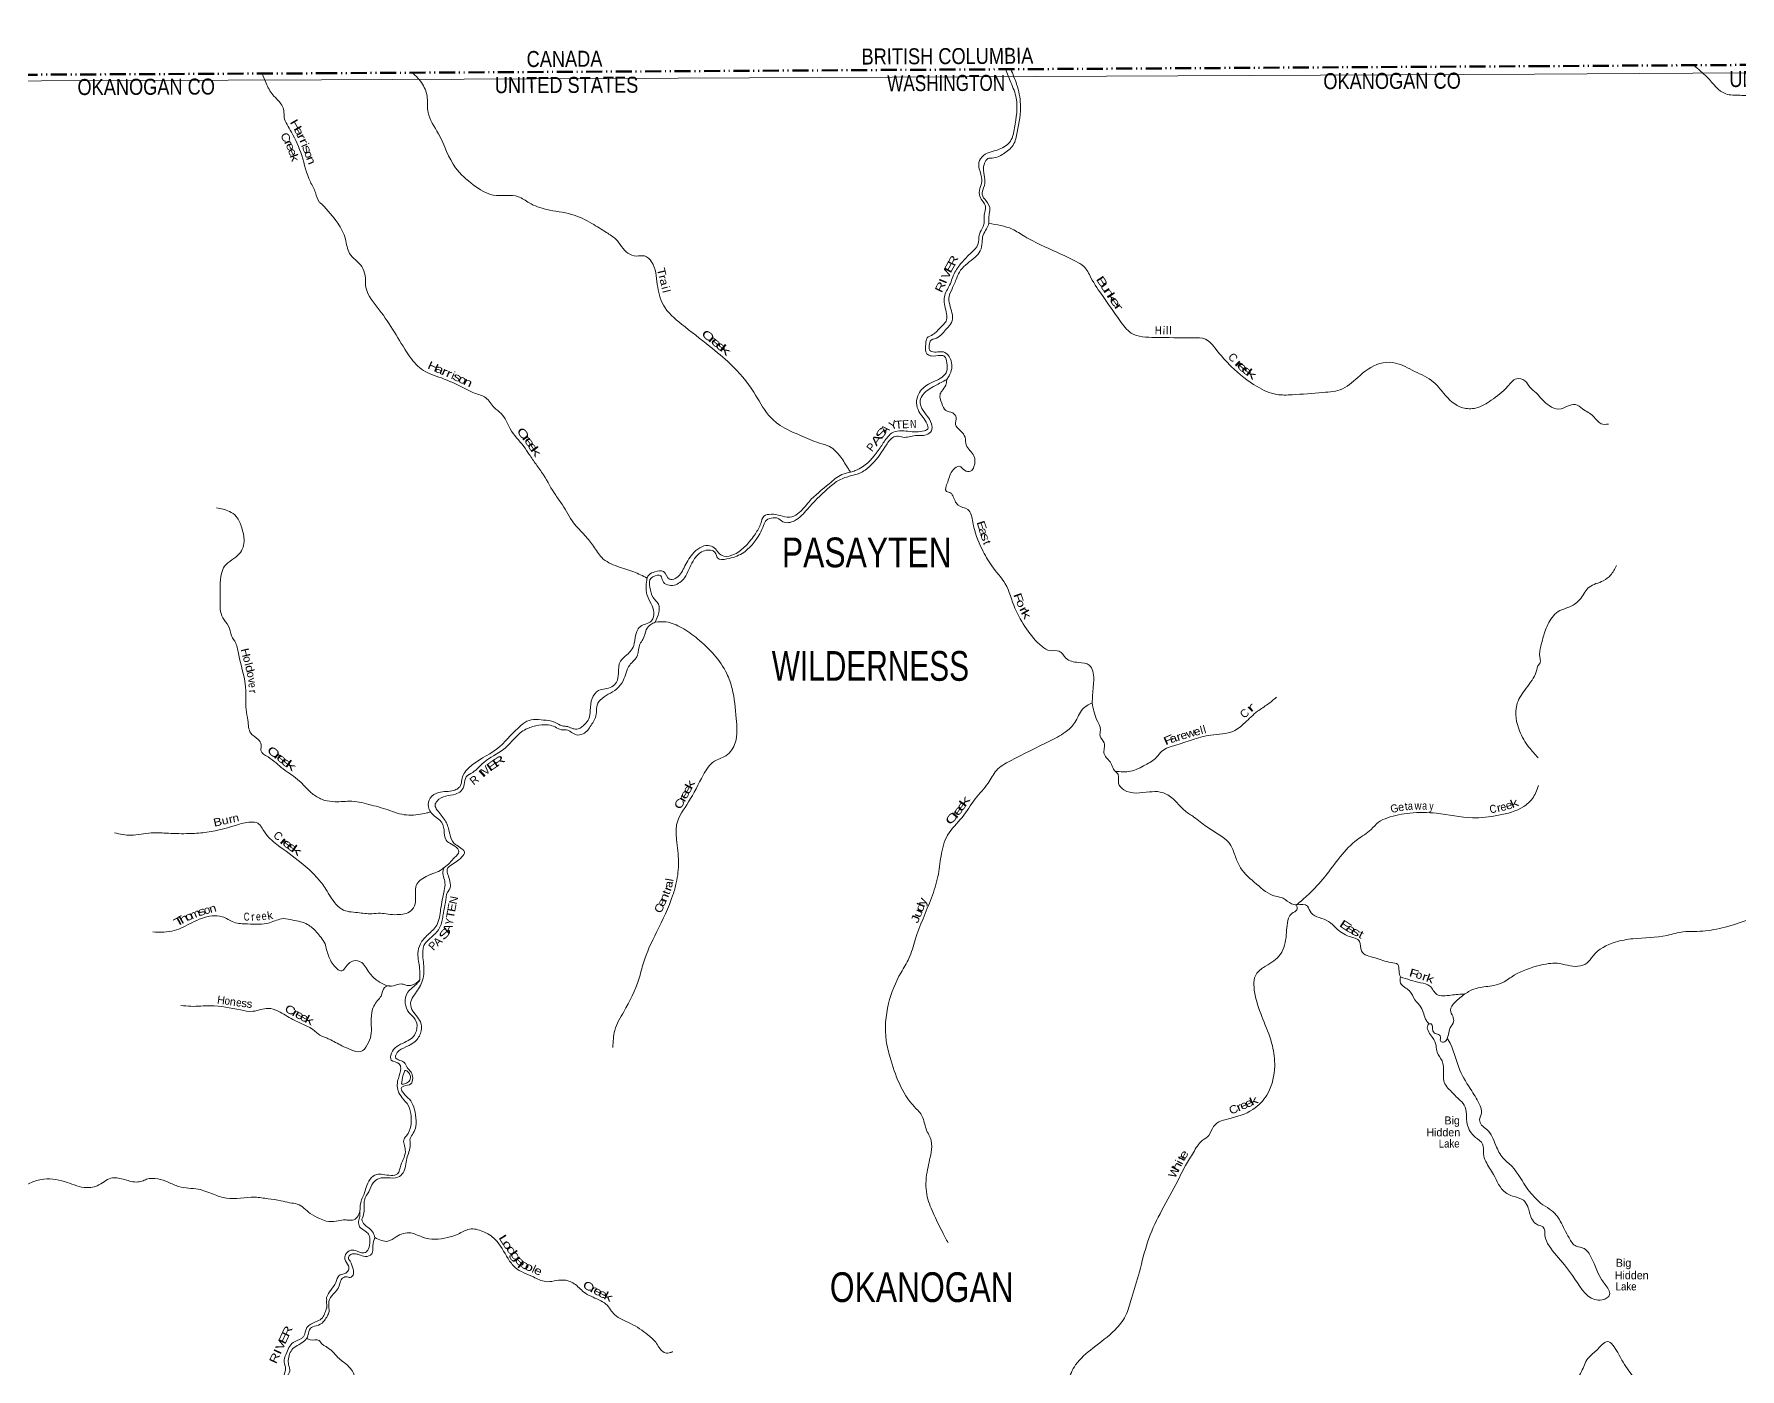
# Model space of a CAD drawing. Header units: feet. Extents: x -2 to 244583, y 367190 to 553316.
# Drawn here: x 83775 to 126414, y 519571 to 552939 of the extents above; entities that cross this region are included whole.
import ezdxf
from ezdxf.enums import TextEntityAlignment as Align

# ---------------------------------------------------------------- set-up
doc = ezdxf.new("R2010")
doc.units = ezdxf.units.FT
doc.header["$LTSCALE"] = 80
doc.linetypes.add('DASH_DOUBLE_DOT', pattern=[9.2, 5, -1.2, 0.3, -1.2, 0.3, -1.2])
doc.linetypes.add('DOT_DASHED', pattern=[7.7, 5, -1.2, 0.3, -1.2])
for name, color, linetype, lineweight in [('10', 7, 'DASH_DOUBLE_DOT', 70), ('39', 7, 'Continuous', 13), ('4', 7, 'Continuous', 13), ('41', 7, 'Continuous', 13), ('44', 7, 'DOT_DASHED', 13)]:
    doc.layers.add(name, color=color, linetype=linetype, lineweight=lineweight)
doc.layers.add('12', color=7, linetype='Continuous')

msp = doc.modelspace()

# ---------------------------------------------------------------- linework, layer by layer
at = {"layer": '10'}
for p, q in [((121263.1, 552137.53), (151589.04, 552315.92)), ((60642.26, 551810.33), (90953.58, 551960.35)), ((90953.58, 551960.35), (121263.1, 552137.53))]:
    msp.add_line(p, q, dxfattribs=at)
at = {"layer": '39'}
for points in [[(89478.81, 551951.53), (89573.93, 551710.12), (89739.13, 551423.5), (89873.31, 551280.48), (90016.11, 551024.11), (90027.02, 550858.14), (90096.63, 550682.36), (90206.78, 550488.58), (90464.42, 549904.83), (90679.94, 549247.95), (90808.65, 548979.36), (90912.98, 548732.9), (90972.17, 548682.77)], [(93222.56, 551979.3), (93485.11, 551689.35), (93602.3, 551337.68), (93622.36, 550983.34), (93882.17, 550444.23), (94311.56, 549594.31), (94752.87, 549173.89), (95254.05, 548913.88), (95579.89, 548905.91), (95875.49, 548873.43), (96149.47, 548721.3), (96585.4, 548556.07), (97209.3, 548432.58), (97720.42, 548205.05), (98083.82, 547978.57), (98317.41, 547809.97), (98618.71, 547463.56), (98827.51, 547392.02), (99035.93, 547393.4), (99208.69, 547248.71), (99353.32, 546678.45), (99503.74, 546162.93), (99957.46, 545689.93), (100664.57, 545133.52), (101174.77, 544695.33), (101765.29, 543990.29), (102132.54, 543415.43), (102421.23, 543158.07), (102930.46, 542906.22), (103404.97, 542714.91), (103658.37, 542627.46), (103936.96, 542365.98), (104130.75, 542069.5), (104185.81, 541988.85)], [(108055.54, 552059.43), (108194.12, 551725.92), (108325.64, 551339.91), (108280.98, 550594.21), (108181.52, 550265.41), (107901.33, 550058.97), (107509.57, 549904.46), (107393.14, 549725.44), (107402.03, 549573.58), (107466.22, 549294.48), (107432.68, 549130.19), (107403.39, 548925.41), (107472.97, 548778.01), (107550.47, 548661.04), (107559.05, 548567.92), (107527.48, 548413.77), (107526.33, 548247.66), (107494.59, 548125.92), (107404.51, 547938.97), (107365.4, 547677.41), (107206.57, 547481.91), (106959.02, 547223.02), (106794.32, 546988.99), (106660.43, 546666.04), (106530.43, 546373.5), (106574.88, 545999.07), (106584.05, 545794.55), (106413.12, 545588.83), (106244, 545425.67), (106098.73, 545343.68), (106065.09, 545197.62), (106090.7, 544944.59), (106202.27, 544892.67), (106434.9, 544906.36), (106536.2, 544882.72), (106589.66, 544721.03), (106582.72, 544500.2), (106518.47, 544404.57), (106129.06, 544187.29), (105887.49, 543946.67), (105832.02, 543719.44), (105893.85, 543505.14), (106097.85, 543190.5), (106114.65, 543073.13), (106029.92, 543023.96), (105619.22, 543009.09), (105210.7, 542963.85), (105087.91, 542839.47), (104921.23, 542595.3), (104484.61, 542120.46), (104300.96, 542026.07), (104185.81, 541988.85)], [(108191.69, 552059.89), (108335.98, 551684.32), (108431.67, 551186.67), (108352.35, 550489.35), (108248.82, 550166.6), (108005.12, 549946.23), (107724.4, 549841.07), (107613.18, 549826.15), (107556.87, 549758.93), (107503.14, 549586.41), (107534.69, 549357.73), (107529.7, 549151.09), (107474.22, 548925.88), (107566.06, 548776.6), (107668.44, 548546.36), (107648.72, 548446.98), (107643.38, 548307.18), (107639.87, 548205.88)], [(125261.91, 552156.18), (125597.84, 551860.52), (126062.89, 551444.9), (126419.94, 551408.77), (126770.9, 551374.59), (127424.12, 551145.61), (127881.49, 551025.64), (128286.71, 550862.49), (128522.95, 550930.2), (128804.48, 550773.63), (129276.92, 550416.85), (129702.2, 550270.15), (130052.88, 550258.25), (130436.37, 550214.34), (130606.99, 550179.97), (130883.01, 550142.85), (131419.27, 550033.97), (131559.83, 549972.9), (131774.47, 549983.63), (132122.05, 549894.72), (132414.26, 549693.72), (132770.01, 549598.83), (133187.46, 549429.75), (133573.49, 549179.27), (133815.26, 548961.45), (134008.77, 548878.75), (134198.97, 548735.24), (134307.03, 548679.85), (134487.3, 548520.02), (134628.26, 548426.55), (134737.1, 548308.37), (134962.5, 548268.6), (135173.01, 548121.29), (135309.64, 548050.05), (135499.69, 547918.69), (135695.42, 547819.81), (135807.99, 547728.02), (136111.61, 547587.93), (136283.7, 547434.07), (136464.24, 547251.96), (136697.09, 547100.88), (136855.05, 546942.79), (136937.25, 546848.6), (137150.02, 546847.16), (137298.71, 546784.16), (137366.13, 546738.4), (137455.62, 546711.14), (137621.21, 546591.64), (137751.94, 546506.15), (137876.07, 546463.11), (138150.36, 546401.65), (138356.95, 546408.24), (138455.54, 546300.07), (138611.55, 546135.88), (138790.27, 546101.62), (139011.04, 545944.31), (139207.9, 545918.36), (139421.88, 545817.68), (139564.13, 545618.9), (139710.35, 545592.33), (139915.46, 545554.34), (140071.54, 545384.08), (140127.93, 545247.03), (140221.4, 545225.9), (140295.4, 545139.71), (140359.02, 545073.65), (140537.67, 544881.38), (140724.57, 544841.14), (140890.24, 544715.56), (140946.9, 544556.24), (141070.28, 544243.79), (141298.55, 543805.02), (141532.98, 543360.25), (141766.24, 543174.73), (141945.48, 542933.86), (142154.07, 542448.27), (142210.69, 542126.9), (142444.53, 541894.8), (142547.54, 541756.3), (142646.19, 541477.99), (142864.52, 541188.98), (143063.01, 540865.3), (143249.26, 540713.65), (143340.56, 540538.54), (143612.26, 540193.48), (143872.26, 539975.88), (144024.63, 539943.32), (144094.87, 539832.78), (144397.87, 539579.25), (144731.42, 539311.91), (145136.99, 539120.41)], [(90972.17, 548682.77), (91364.4, 548213.63), (91556.71, 547813.84), (91659.76, 547456), (91965, 547129.88), (92049.12, 546907.62), (92070.95, 546603.93), (92401.68, 546047.06), (92780.98, 545488.49), (93134.01, 544923.67), (93455.6, 544565.25), (93954.56, 544343.71), (94512.34, 544094.21), (94780.12, 543966.35), (95064.03, 543848.72), (95275.77, 543600.97), (95450.57, 543454.26), (95673.13, 543072.9), (96015.38, 542633.6), (96154.04, 542431.96), (96321.26, 542185.95), (96506.78, 541921.82), (96813, 541409.36), (96980.16, 541173.47), (97261.78, 540721.61), (97544.7, 540405.47), (97758.58, 540137.48), (97962.42, 539853.23), (98358.17, 539633.04), (98767.65, 539493.96), (99094.24, 539342.17)], [(107644.27, 548204.81), (107583.9, 548073.84), (107497.74, 547911.23), (107470.35, 547730.77), (107426.93, 547521.85), (107296.25, 547358.94), (106935.72, 547036.52), (106839.6, 546843.45), (106719.63, 546567.18), (106637.92, 546327.62), (106677.43, 546123.3), (106707.83, 545728.52), (106589.23, 545577.84), (106331.45, 545341.17), (106172.02, 545259.1), (106156.15, 545198.22), (106169.16, 545032.21), (106215.86, 545002.14), (106505.27, 544993.93), (106698.67, 544772.39), (106648.01, 544397.33), (106587.8, 544303.76)], [(107639.87, 548205.88), (108223.39, 548063.9), (108538.01, 547879.63), (108736.9, 547767.51), (109540.18, 547394.05), (109805.97, 547260.09), (110013.04, 547131.83), (110192.59, 546849.44), (110494.53, 546379.48), (110918.59, 545776.64), (111199.46, 545466.56), (111794.96, 545357.07), (112742.02, 545349.16), (113055.87, 545310.73), (113320.26, 545057.25), (113709.02, 544624.33), (114347.02, 544126.21), (114835.72, 543930.94), (115220.24, 543923.36), (115988.89, 543979.08), (116478.11, 544071.45), (116919.52, 544404.54), (117494.56, 544724.33), (117804.21, 544716.25), (118284.88, 544508.77), (118755.74, 544240.46), (119008.13, 543960.58), (119487.58, 543599.15), (119809.36, 543591.15), (120198.9, 543784.13), (120611.89, 544135.26), (120827.44, 544321.02), (121038.14, 544273.8), (121170.55, 544104.53), (121323.53, 543974.71)], [(106587.7, 544303.22), (106303.26, 544154.01), (105994.84, 543927.13), (105924.8, 543778.8), (105939.67, 543643.18), (106209.12, 543195.29), (106203.94, 543025.11), (106076.99, 542922.99), (105803.92, 542902.95), (105492.51, 542860.38), (105336.56, 542887.71), (105207.35, 542830.14), (105042.56, 542612.31), (104668.64, 542141.93), (104414.6, 541964.03), (104151.95, 541885.32), (103869.25, 541772.04), (103617.33, 541575.92), (103104.01, 541062.08), (102783.77, 540774.36), (102490.48, 540750.13), (102356.46, 540840.4), (102251.22, 540843.75), (102079.52, 540785.9), (102011.39, 540657.84), (101915.34, 540450.6), (101470.72, 539955.44), (101088.99, 539819.23), (100856.15, 539844.02), (100800.83, 539975.32), (100723.66, 540027.47), (100428.49, 539974.88), (100247.46, 539767.07), (100031.11, 539348.37), (99771.03, 539164.35), (99489.22, 539267.82), (99437.95, 539397.11), (99354.92, 539410.74), (99169.34, 539298.11), (99170.31, 539111.76), (99250.57, 538855.05), (99378.91, 538691.83), (99392.18, 538477.2), (99298.31, 538239.59)], [(106587.8, 544303.76), (106562.25, 544159.77), (106461.83, 544013.27), (106419.75, 543933.99), (106465.44, 543711.48), (106563.52, 543529.83), (106737.86, 543468.19), (106823.43, 543357.35), (106808.17, 543181.03), (106938.54, 543015.79), (107044.58, 542860.53), (107075.92, 542670.33), (107267.57, 542396.12), (107268.97, 542128.76), (107184.6, 542010.72), (107032.69, 542038.07), (106904.69, 542136.47), (106751.35, 542050.39), (106611.34, 541737.52), (106580.17, 541506.4), (106689.66, 541464.59), (106736.51, 541406.16), (106873.37, 541161.97), (107112.69, 541058.22), (107239.84, 540734.98), (107472.02, 540062), (107712.99, 539644.3), (108049.2, 539198.88), (108293.21, 538586.75), (108583.24, 538072.15), (108970.04, 537629.08), (109170.9, 537527.11), (109401.66, 537512.43), (109566.46, 537341.35), (109878.67, 537229.98), (110152.2, 537162.92), (110240.01, 537011.59), (110252.14, 536626.81), (110221.89, 536219.47)], [(121323.53, 543974.71), (121644.19, 543653.12), (121890.47, 543562.96), (122304.41, 543679.45), (122482.06, 543568.19), (122749.72, 543387.15), (122950.64, 543195.16), (123131.02, 543191.3)], [(104185.64, 541989.1), (103969.61, 541928.67), (103649.07, 541697.66), (103145.53, 541248.71), (102859.77, 540945.01), (102661.9, 540862.68), (102424.93, 540903.64), (102204.19, 540936.62), (102018.29, 540884.75), (101938.3, 540703.94), (101806.07, 540449.87), (101562.8, 540148.48), (101286.67, 539938.02), (101013.74, 539891.65), (100881.76, 539975.85), (100777.93, 540096.7), (100625.85, 540156.46), (100234.41, 539941.18), (100021.7, 539599.48), (99800.53, 539328.62), (99661, 539309.46), (99504.16, 539506.93), (99291.73, 539497.42), (99146.42, 539423.54), (99094.24, 539342.17)], [(88332.49, 541093.41), (88656.5, 541008.12), (88829.04, 540879.48), (88963.88, 540596.74), (89025.98, 540299.44), (88904.31, 539944.43), (88535.67, 539636.67), (88461.69, 539458.08), (88424.36, 538807.92), (88491.3, 538346.64), (88631.84, 538140.88), (88711.9, 537894.29), (88813.88, 537716.67), (88892.17, 537417.43), (89053.45, 536683.31), (89067.32, 536322.97), (89074.67, 536055.74), (89118.43, 535786.68), (89190.76, 535467.16), (89373.56, 535306.18), (89453.07, 535175), (89441.62, 535031.18), (89622.41, 534868.16), (89998.01, 534570.54), (90410.04, 534267.06), (90672.23, 533999.19), (90905.58, 533840.51), (91035.27, 533782)], [(121361.11, 537148.33), (121422.98, 537228.71), (121411.41, 537364.99), (121440.47, 537638.79), (121521.75, 537949.7), (121689.5, 538314.33), (121827.35, 538474.01), (122212.25, 538644.83), (122436.87, 538833.93), (122648.18, 539116.05), (123000.85, 539272.29), (123183.49, 539414.29), (123326.44, 539653.03)], [(99094.24, 539342.17), (99092.33, 538933), (99198.81, 538692.66), (99262.62, 538486.48), (99209.09, 538275.46), (98932.62, 538129.82), (98838.18, 538003.61), (98777.02, 537703.42), (98700.99, 537536.82), (98594.34, 537422.68), (98431.27, 537263.61), (98380.26, 536957.41), (98334.85, 536740.38), (98216.09, 536620.08), (97882.68, 536528.75), (97725.87, 536333.26), (97678.88, 536031.14), (97643.55, 535822.27), (97551.13, 535696.08), (97371.67, 535573.35), (97246.21, 535574.55), (97120.48, 535626.38), (96976.7, 535645.69), (96786, 535739.63), (96571.27, 535784.79), (96091.81, 535761.36), (95898.31, 535614.24), (95586.31, 535300.24), (95485.71, 535190.2), (94812.23, 534734.04), (94542.39, 534481.08), (94474.36, 534334.79), (94444.81, 534180.65), (94370.46, 534080.91), (94265.49, 534031.6), (93885.33, 533980.47), (93673.59, 533841.33), (93632.25, 533620.27), (93679.45, 533495)], [(99298.31, 538239.59), (99193.41, 538178.13), (99078.74, 538049.76), (98995.02, 537806.14), (98918.75, 537688.15), (98859.49, 537410.26), (98662.47, 537163.86), (98496.58, 536769.8), (98337.75, 536572.27), (97924.41, 536287.99), (97854.11, 536188.27), (97827.14, 535928.82), (97699.03, 535660.59), (97501.84, 535446.61), (97309.71, 535427.1), (97112.85, 535537.21), (96948.87, 535550.3), (96798.77, 535618.18), (96626.5, 535669.7), (96312.97, 535647.37), (96030.22, 535542.2), (95774.4, 535319.72), (95514.7, 535062.78), (95014.58, 534733.35), (94738.66, 534484.41), (94575.34, 534371.92), (94527.77, 534181.2), (94449.71, 534018.64), (94306.45, 533938.7), (94065.9, 533890.52), (93848.01, 533765.51), (93800.02, 533655.82), (93845.09, 533550.79), (94050.88, 533280.72), (94153.48, 533007.95), (94229.62, 532765.39), (94477.56, 532562.45), (94534.59, 532491.93), (94468.46, 532367.93), (94172.16, 532145.18), (94107.74, 532081.96), (94110.44, 531952.35), (94178.5, 531707.7), (94165.02, 531575.95), (94110.85, 531486.47), (94055.52, 531232.91), (94008.32, 530971.3), (93982.79, 530823.26), (93885.06, 530551.19), (93778.46, 530426.93), (93518.84, 530155.81), (93494.14, 529849.78), (93514.48, 529442.78), (93469.01, 529237.9), (93280.44, 528922.69), (93192.28, 528756.01), (93219.61, 528559.71), (93429.69, 528245.11), (93451.07, 528024.47), (93322.84, 527780.55), (93177.7, 527674.26), (93066.7, 527618.84), (92852.93, 527479.68), (92809.05, 527357.86), (92880.18, 527299.59), (93026.23, 527231.69), (93101.77, 527104.57), (93199.52, 526985.71), (93238.72, 526842.16), (93190.93, 526693.98), (93013.14, 526640.13), (92958.7, 526601.29), (92985.57, 526494.11), (93117.85, 526351.17), (93244.24, 526173.76), (93306.27, 525920.97), (93315.86, 525633.41), (93251.99, 525464.86), (93175.8, 525330.67), (93176.63, 525172.68), (93089.38, 524829.78), (92996.17, 524468.62), (92869.23, 524364.47), (92606.25, 524348.55), (92401.95, 524333.02), (92250.77, 524220.62), (92138.61, 523999.09), (92030.44, 523789.74), (92025.17, 523635.76), (92019.96, 523471.66), (91966.16, 523311.28)], [(99298.31, 538239.59), (99569.45, 538243.41), (99962.77, 538100.17), (100360.84, 537821.26), (101087.79, 536953.05), (101223.31, 536577.19), (101326.37, 535830.44), (101301.21, 535224.63), (101068.17, 534901.02), (100781.55, 534763.41), (100500.07, 534415.18), (100135.3, 533744.33), (99836.76, 533175.2), (99834.66, 532804.5), (99882.09, 532247.79), (99828.17, 531722.81), (99744.76, 531422.47), (99334.81, 530490.03), (99004.95, 529720.16), (98893.74, 529316.33), (98513.54, 528499.54), (98289.35, 528032.18), (98243.01, 527606.5)], [(121370.55, 534846.72), (121142.73, 535110.84), (120905.85, 535520.46), (120835.73, 536160.07), (121036.1, 536540.18), (121303.11, 536945.03), (121361.11, 537148.33)], [(110221.89, 536219.47), (109985.93, 536068.02), (109791.41, 535730.49), (109547.84, 535485.81), (109158.45, 535264.47), (108179.61, 534771.86), (107828.77, 534530.52), (107619.98, 534213.15), (107300.27, 533824.15), (106970.85, 533358.12), (106610.95, 532916.19), (106445.73, 532392.5), (106367.47, 531879.52), (106206.34, 531349.78), (105799.06, 530293.79), (105643.63, 529832.96), (105445.14, 529481.22), (105133.52, 528705.39), (105075.66, 527775.28), (105170.92, 527358.64), (105780.41, 526121), (105975.92, 525883.28), (106070.63, 525571.97), (106197.63, 525277.08), (106197.14, 524985.4), (106096.52, 524490.49), (106089.31, 523935.44), (106249.57, 523472.65), (106478.71, 522994.1), (106621.78, 522721.6)], [(110221.89, 536219.47), (110335.34, 535809.03), (110427.79, 535542.27), (110422.52, 535390.32), (110522.55, 535222.86), (110524.01, 534943.34), (110693.14, 534717.6), (110756.67, 534566.1), (110797.43, 534509.65)], [(110797.43, 534509.65), (111183.92, 534512.21), (111555.42, 534670.64), (111833.67, 534862.88), (111966.43, 535013.65), (112315.72, 535163.83), (113188.57, 535416.73), (113754.66, 535513.65), (114040.9, 535724.18), (114359.13, 536009.86), (114615.19, 536187.78), (114828.78, 536361.37)], [(110798.86, 534509.66), (110872.73, 534429.13), (110881.93, 534216.51), (111018.41, 534045.24), (111654.06, 533994.75), (111927.26, 533992.51), (112211.3, 533850.57), (112548.94, 533518.59), (112768.28, 533366.1), (113079.14, 533127.12), (113690.71, 532653.13), (113807.54, 532368.3), (113934.41, 532097.71), (114331.13, 531691.17), (114806.24, 531386.43), (114994.68, 531339.07), (115207.88, 531198.69), (115331.5, 531171.71)], [(115331.5, 531171.71), (115627.57, 531430.35), (116040.07, 531874.66), (116852.72, 532805.72), (117195.42, 533055.1), (117380.62, 533238.63), (117606.69, 533347.48), (118166.6, 533464.62), (118826.29, 533462.9), (119727.37, 533347.33), (120378.62, 533412.41), (121010.86, 533629.28), (121226.34, 533827.18), (121378.31, 534153.63)], [(91035.27, 533782), (91292.35, 533748.6), (91719.26, 533761.56), (92205.4, 533667.55), (92683.7, 533524.87), (92910.75, 533447.38), (93374.24, 533428.16), (93590.54, 533470.1), (93679.45, 533495)], [(94026.67, 532105.74), (94163.66, 532222.1), (94284.4, 532352.53), (94390.82, 532509.21), (94366.22, 532569.81), (94205.74, 532688.26), (94073.69, 532788.66), (94021.74, 533047.59), (93919.32, 533285.93), (93773.05, 533396.37), (93679.45, 533495)], [(85784.65, 532972.19), (86193.49, 532911.66), (86704.91, 532971.16), (87066.98, 532963.02), (87584.8, 532951.68), (87989.19, 532976.16), (88811.49, 533158.84), (89195.37, 533241.94), (89365.41, 533210.47), (89532.3, 532994.73), (89845.28, 532680.58), (90454.24, 532222.26), (90828.05, 531874.01), (91042.19, 531608.8)], [(91042.19, 531608.8), (91283.26, 531232.79), (91464.25, 531061.82), (91859.28, 530977.33), (92215.57, 530949.31), (92432.02, 530962.89), (92624.4, 530935.81), (92849.06, 530927.17), (93194.59, 531022.63), (93296.9, 531193.45), (93309.07, 531574.34), (93362.93, 531722.56), (93487.84, 531826.69), (93671.45, 531929.19), (93744.17, 531953.97), (93923.87, 532030.11), (94027.89, 532106.78)], [(93420.15, 529294.29), (93410.55, 529581.86), (93370.15, 529954.29), (93429.58, 530199.78), (93622.64, 530427.92), (93837.95, 530660.26), (93937.01, 531064), (94025.62, 531532.49), (94044.87, 531721), (93998.75, 532028.58), (94026.67, 532105.74)], [(86745.12, 530493.03), (87278.9, 530528.35), (87716.84, 530725.13), (88223.68, 530895.96), (88476.59, 530875.07), (88766.48, 530736.95), (89110.52, 530694.28), (89658.47, 530725.63), (90005.86, 530826.75), (90242.67, 530791.6), (90607.25, 530682.23), (90834.69, 530491.12), (90946.58, 530356.07), (91050.2, 530197.49)], [(115331.5, 531171.71), (115340.2, 531047.64), (115215.21, 530957.69), (115134.91, 530835.63), (115068.63, 530353.11), (114892.98, 529890.11), (114505.94, 529608.03), (114302.65, 529400.07), (114267.44, 529166.9), (114315.76, 528826.92), (114728.67, 527646.73), (114785.98, 527136.67), (114619.48, 526471.18), (114301.71, 526098.4), (113698.01, 525841.21), (113257.97, 525631.69), (113139.75, 525408.09), (112976.52, 525279.4), (112753.45, 524984.22), (112556.86, 524654.78), (112314.49, 524181.22), (111919.67, 523451.43), (111609.73, 522742.45), (111403.16, 521999.73), (111206.32, 521334.04), (111058.86, 520897.57), (110795.59, 520549.46), (110241.52, 520090.04), (109808.65, 519669.91), (109646.76, 519283.98), (109673.14, 518883.09), (109692.83, 518601.67)], [(115331.5, 531171.71), (115604.82, 531136.5), (115694.72, 530973.02), (115899.71, 530854.87), (116128.89, 530757.13), (116319.96, 530592.3), (116650.9, 530381.81), (116906.52, 530257.91), (116954.3, 530021.24), (117297.2, 529845.26), (117694.4, 529732.43), (117862.64, 529678.85), (117893.83, 529519.04), (117926.98, 529371.39)], [(121401.56, 529659.1), (121853.93, 529709.79), (122365.46, 529635.04), (122591.39, 529716.8), (122743.19, 529894.89), (123298.21, 530237.93), (123740.89, 530324.39), (124592.9, 530407.75), (124995.03, 530495.73), (125274.53, 530505.24), (125830.98, 530566.75), (126398.42, 530723.6), (126986.44, 530854.37), (127259.08, 530762.51), (127597.54, 530590.44), (127917.91, 530572.09), (128053.65, 530573.75)], [(91046.45, 530203.23), (91136.46, 529894.95), (91305.9, 529612.49), (91439.94, 529518.18), (91667.5, 529730.34), (91928.43, 529750.3), (92150.41, 529480.34), (92366.01, 529269.08), (92761.25, 529146.11), (92947.15, 529195.96), (93052.52, 529168.3), (93220.49, 529165.36), (93420.15, 529294.29)], [(121401.56, 529659.1), (120775.91, 529414.55), (120485.49, 529230.33), (120263.28, 529155.94), (119871.02, 529096.63), (119667.05, 529020.33), (119539.96, 528944.54)], [(92656.88, 529156.34), (92534.83, 529104.11), (92446.91, 528890.84), (92360.46, 528782.91), (92216.35, 528480.15), (92203.87, 528158), (92195.06, 527906.77), (92101.2, 527669.16), (91942.21, 527502.01), (91678.88, 527554.96), (91465.9, 527650.78), (91151.4, 527812.77), (91055.74, 527856.56)], [(91918.58, 523509.47), (91961.57, 523801.44), (92021.56, 523939.57), (92073.3, 524106.01), (92336.67, 524433.87), (92486.42, 524432.84), (92860.68, 524451.52), (92944.57, 524660.7), (93053.85, 525046.28), (93024.08, 525321.56), (93082.35, 525400.95), (93192.39, 525640.69), (93197.18, 525885.82), (93133.06, 526150.74), (92978.25, 526346.2), (92874.14, 526519.71), (92880.59, 526833.71), (92939.96, 527089.32), (92902.98, 527196.43), (92704.18, 527290.32), (92705.31, 527460.48), (93029.68, 527732.02), (93209.25, 527832.46), (93329.67, 528023.66), (93320.26, 528274.77), (93145.17, 528478.19), (93052.88, 528712.55), (93114.17, 528988.43), (93234.99, 529102.66), (93361.84, 529223.01), (93420.15, 529294.29)], [(117926.98, 529371.39), (117931.83, 529217.48), (118153.44, 529018.42), (118292.2, 528796.52), (118442.89, 528615.22), (118578.21, 528277.85), (118635.28, 528199.23)], [(117926.98, 529371.39), (118431.62, 529222.81), (118662.73, 529141.3), (118839.87, 528933.83), (119192.06, 528915.91), (119536.7, 528941.77)], [(119539.96, 528944.54), (119292.16, 528734.27), (119179.88, 528535.02), (119237.33, 528385.51), (119258.26, 528251.96), (119174.07, 528099.49), (119132.48, 527927.04), (119100.61, 527829.6)], [(87443.62, 528656.32), (87694.51, 528635.42), (88185.93, 528648.23), (88932.74, 528545.01), (89242.35, 528510.25), (89626.28, 528583.22), (89875.4, 528511.69), (90242.46, 528307.17), (90793.98, 528016.6), (90966.51, 527889.98), (91055.74, 527856.56)], [(118635.28, 528199.23), (118605.28, 528132.18), (118732.2, 527853.5), (118820.27, 527651.52), (118847.44, 527485.61), (118969.97, 527271.71), (119039.75, 526698.94), (119147.73, 526557.86), (119387.78, 526316.38), (119522.12, 526165.35), (119599.49, 525687.83), (119807.61, 525359.04), (119984.54, 525190.07), (120004.01, 524951.18), (120063.72, 524755.09), (120253.6, 524430.23), (120551.4, 523980.5), (120733.99, 523890.56), (121001.63, 523789.03), (121111.74, 523627.71), (121206.36, 523334.63), (121318.38, 523195.61), (121437.85, 523148.66)], [(119100.61, 527829.6), (119034.27, 527746.12), (118937.07, 527759.65), (118922.17, 527899.32), (118826.81, 527947.3), (118741.45, 528019.65), (118700.06, 528195.6), (118635.28, 528199.23)], [(121437.59, 523704.65), (121115.57, 524057.16), (120711.88, 524635.82), (120492.23, 524847.05), (120314.56, 525155.79), (120087.87, 525553.33), (119955.74, 525667.91), (119908.53, 525795.21), (119958.18, 525975.81), (119918.83, 526147.72), (119710.47, 526521.07), (119416.39, 527035.65), (119120.99, 527801.38), (119101.16, 527831.29)], [(92962.7, 526705.89), (92975.84, 526805.98), (93021.45, 526984.53), (93049.55, 527029.28), (93138.87, 526975.18), (93181.87, 526878.24), (93152.12, 526762.59), (93051.25, 526703.18), (92975.44, 526689.26), (92962.7, 526705.89)], [(71254.96, 519865.15), (71859.02, 520006.14), (72163.79, 520139.42), (72724.8, 520399.64), (73094.84, 520417.87), (73601.94, 520534.03), (73951.29, 520647.31), (74583.78, 520766.18), (74870.76, 520812.3), (75192.78, 520720.92), (75445.55, 520730.4), (75752.49, 520831.3), (76170.56, 520955.07), (76793.2, 521017.2), (77277.84, 521177.79), (77631.01, 521339.68), (78226.39, 521604.13), (78793.75, 521805.67), (79499.46, 522259.04), (79717.1, 522424.24), (80534.38, 522809.37), (80844.99, 522989.25), (81105.11, 523152.66), (81601.93, 523303.19), (81846.44, 523349.07), (82155.23, 523486.42), (82413.55, 523603.25), (82605.22, 523701.49), (83140.1, 523929.17), (83949.32, 524308.19), (84536.11, 524254.7), (85024.25, 524107.54), (85351.71, 524147.8), (85696.65, 524338), (85998.11, 524315.35), (86328.14, 524242.24), (86469.6, 524265.29), (86586.68, 524312.5), (86865.76, 524320.1), (87127.06, 524238.51), (87394.56, 524128.61), (87874.22, 524062.39), (88259.1, 523936.94), (88581.16, 523837.46), (89288.92, 523863.61), (89624.86, 523822.93), (89942.62, 523776.07), (90167.37, 523724.66), (90351.57, 523693.27), (90676.32, 523456.12), (90911.54, 523329.85), (91074.57, 523260.02)], [(121437.85, 523148.66), (121499.3, 523114.3), (121540.35, 522906.17), (121644.81, 522650.21), (122029.6, 522170.82), (122233.49, 521901.9), (122785.87, 521305.06), (122972.38, 521297.22), (123159.2, 521429.14), (123129.32, 521552.33), (122956.01, 521805.43), (122644.14, 522451.81), (122523.04, 522577.93), (122321.68, 522640.28), (122142.89, 522844.69), (121925, 523263.33), (121825.87, 523416.06), (121657.88, 523565.92), (121435.71, 523706.7)], [(91074.57, 523260.02), (91326.99, 523260.46), (91510.95, 523294.09), (91636.44, 523288.84), (91763.88, 523297.79), (91872.62, 523399.79), (91918.58, 523509.47)], [(91085.52, 521357.61), (91190.28, 521541.88), (91320.82, 521731.12), (91398.83, 521905.84), (91530.11, 521953.29), (91636.9, 522041.1), (91630.28, 522146.38), (91540.34, 522317.96), (91560, 522427.47), (91688.93, 522537.71), (91848.93, 522512.43), (92061.55, 522483.46), (92131.93, 522569), (92169.37, 522761.67), (92150.39, 522907.39), (92068.94, 523006.1), (91910.48, 523124.56), (91887.53, 523256.07), (91913.19, 523379.8), (91918.58, 523509.47)], [(91966.16, 523311.28), (92031.61, 523178.03), (92186.04, 523055.49), (92269.64, 522934.51), (92290.29, 522855.65)], [(92290.29, 522855.65), (92244.82, 522650.77), (92213.53, 522443.95), (92049.94, 522382.1), (91897.95, 522425.66), (91778.42, 522451.2), (91691.51, 522432.39), (91633.23, 522355.04), (91674.18, 522264.16), (91748.07, 522064.12), (91750.86, 521918.29), (91678.32, 521859.07), (91571, 521872.54), (91466.05, 521821.21), (91418.1, 521703.41), (91303.87, 521489.97), (91155.11, 521302.63), (91146.12, 521085.84), (91142.64, 520978.46), (91088.41, 520866.48)], [(92290.29, 522855.64), (92618.58, 522764.65), (92824.41, 522873.36), (93188.14, 522970.97), (93486.17, 522863.56), (94109.47, 522853.51), (94376.12, 522942.37), (94654.73, 523063.72), (94992.96, 523007.22), (95303.62, 522804.69), (95621.79, 522328.77), (95801.02, 522107.14), (96255.54, 521869.11), (96559.68, 521753.64), (96992.51, 521792.96), (97274.26, 521701.65), (97516.16, 521492.59), (97893.56, 521298.61), (98070.16, 521192.42), (98186.24, 521051.4), (98288.07, 520926.49), (98681.79, 520706.28), (99118.34, 520421.54), (99336, 520204.22), (99521.29, 519984.66), (99652.89, 519971.36), (99733.67, 520002.27)], [(89336.38, 515661.43), (89268.75, 515847.34), (89052.44, 516247.07), (89035.1, 516487.92), (89206.45, 516606.3), (89504.23, 516508.72), (90007.51, 516157.13), (90074.32, 516143.32), (90106.13, 516256.89), (90083.65, 516726.52), (89965.14, 516978.97), (89845.1, 517126.12), (89836.44, 517245.53), (89900.16, 517452.41), (89953.94, 517626.84), (89920.14, 517926.32), (89842.22, 518146.6), (89833.39, 518302.46), (89782.38, 518395.32), (89584.49, 518750.6), (89577.33, 518977.34), (89665.77, 519093.24), (89807.23, 519116.28), (89881.73, 519185.53), (90044.11, 519488.12), (90061.83, 519587.43), (90026.71, 519741.12), (90072.27, 519941.82), (90246.84, 520230.3), (90464.76, 520338.81), (90519.11, 520391.75), (90580.88, 520584.44), (90643.23, 520657.68), (90851.04, 520764.1), (90980.07, 520849.85), (91044.19, 520975.74), (91086.19, 521090.27)], [(89336.38, 515661.43), (89439.49, 515670.1), (89459.06, 515807.89), (89310.6, 515977.16), (89124.78, 516344.66), (89136.26, 516482.4), (89255.32, 516537.73), (89614.32, 516327.09), (90030.18, 516068.16), (90161.45, 516109.38), (90192.98, 516281.66), (90184.85, 516712.9), (90246.11, 517012.9), (90092.62, 517386.65), (90055.54, 517528.18), (90052.08, 517827.83), (89975.08, 518278.94), (89777.56, 518555.25), (89669.14, 518811.81), (89680.54, 518963.73), (89797.52, 519033.21), (89882.38, 519049.88), (89966.66, 519190.05), (90165.1, 519563.7), (90144.48, 519644.57), (90129.65, 519784.2), (90245.55, 520078.43), (90535.86, 520272.38), (90620.19, 520402.43), (90679.98, 520587.01), (90827.33, 520648.56), (91010.88, 520752.83), (91088.41, 520866.48)], [(90584.1, 520335.41), (90679.35, 520295.44), (90897.85, 520282.46), (90985.3, 520181.7), (91054.27, 520139.55), (91088.97, 520115.91)], [(121461.24, 518689.21), (121794.85, 519012.14), (122187.56, 519207.35), (122455.45, 519502.32), (122613.5, 519832.39), (122829.88, 520031.53), (123100.67, 520255.63), (123359.34, 519981.3), (123638.5, 519522.9), (123782.56, 519342.37)], [(91088.97, 520115.91), (91230.69, 520006.77), (91371.08, 519859.83), (91486.95, 519759.32), (91757.61, 519467.41), (91764.82, 519248.69), (91732.96, 519151.26), (91858.76, 519085.24), (92060.05, 518902.25), (92334.69, 518622.51), (92481.97, 518319.65), (92865.39, 517748.96), (93117.17, 517584.53), (93270.84, 517220.94), (93484.6, 516973.21), (93893.17, 516623.47), (94048.25, 516377.38), (94213.13, 516190.09), (94370.32, 515927.81), (94525.15, 515728.3), (95002.7, 515342.55), (95244.16, 515218.57), (95497.15, 515208.09), (95692.61, 514980.49), (95861.52, 514797.28), (96063.98, 514389.46), (96198.47, 514212.1), (96513.1, 514023.78), (96753.04, 513802.55), (97041.62, 513565.45), (97351.54, 513504.71), (97654.19, 513287.95), (97764.42, 513104.35), (97815.62, 512987.21), (97994.58, 512818.24), (98139.51, 512578.16), (98456.45, 512335.16), (98938.63, 512224.92), (99517.86, 512131.53), (99725.02, 511987.06), (100156.26, 511556.44), (100406.42, 511315.03)]]:
    msp.add_spline(points, degree=3, dxfattribs=at)
at = {"layer": '4'}
msp.add_lwpolyline([(0, 551604.47), (30320.18, 551625.32), (60640.31, 551687.89), (90960.33, 551792.15), (121280.18, 551938.12), (151599.79, 552125.8), (181919.11, 552355.19), (212238.1, 552626.27), (242556.67, 552939.07), (244583.23, 368785.28), (214011.34, 368469.87), (183439.05, 368196.52), (152869.71, 367965.22), (122293.47, 367775.98), (91720.3, 367628.78), (61146.96, 367523.65), (30573.51, 367460.56), (0, 367439.54)], close=True, dxfattribs=at)
at = {"layer": '41'}
msp.add_spline([(91086.03, 521358.5), (91088.01, 521307.95), (91089.11, 521180.44), (91090.22, 521105.04), (91085.9, 521089.47)], degree=3, dxfattribs=at)

# ---------------------------------------------------------------- texts
at = {"layer": '10'}
for s, rotation, width, p in [('CANADA', 0.284, 0.85, (96086.92, 552115.89)), ('BRITISH COLUMBIA', 0.284, 0.85, (104459.03, 552178.01)), ('UNITED STATES', 0.172, 0.85, (95291.27, 551463.05)), ('WASHINGTON', 0.195, 0.8, (105100.57, 551511.15)), ('UNITED STATES', 0.172, 0.85, (126151.65, 551615.07))]:
    msp.add_text(s, height=400, rotation=rotation, dxfattribs=dict(at, width=width)).set_placement(p)
at = {"layer": '12', "width": 0.85}
for p in [(84859.37, 551416), (116003.08, 551562.49)]:
    msp.add_text('OKANOGAN CO', height=400, rotation=0.221, dxfattribs=at).set_placement(p)
at = {"layer": '41'}
for s, rotation, width, p in [('H', 299.936, 1.5, (90232.89, 550616.54)), ('a', 295.027, 1.45, (90309.35, 550468.43)), ('C', 295.027, 1.2, (89973.62, 550317.34)), ('r', 295.027, 1.5, (90046.44, 550187)), ('e', 292.601, 1.25, (90095.94, 550087.98)), ('e', 292.601, 1.25, (90146.78, 549950.35)), ('r', 295.027, 1.5, (90372.06, 550334.46)), ('r', 295.027, 1.5, (90429.57, 550222.61)), ('i', 294.601, 1.1, (90459.12, 550126.08)), ('s', 294.601, 1.55, (90508.42, 550023.41)), ('k', 289.01, 1.35, (90190.7, 549815.95)), ('o', 289.01, 1.15, (90550.23, 549898.46)), ('n', 291.378, 1.35, (90607.22, 549749.31)), ('T', 283.398, 1.25, (99363.57, 546974.17)), ('V', 67.116, 1.25, (106670.92, 546902.34)), ('E', 62.053, 1.6, (106747.04, 547069.83)), ('R', 65.663, 1.3, (106838.27, 547236.56)), ('r', 283.791, 1.15, (99396.66, 546843.82)), ('a', 283.791, 1.15, (99428.04, 546718.02)), ('R', 64.353, 1.35, (106516.22, 546575.43)), ('I', 67.849, 1.45, (106586.98, 546727.66)), ('B', 302.691, 1.65, (110387.66, 546693.59)), ('u', 302.749, 1.7, (110481.81, 546547.15)), ('n', 302.749, 1.7, (110559.15, 546428.88)), ('k', 303.718, 1.8, (110643.78, 546299.96)), ('e', 305.303, 1.65, (110722.34, 546187.38)), ('r', 305.303, 1.85, (110808.56, 546062.62)), ('C', 321.711, 1.55, (100554.59, 545322.27)), ('r', 321.711, 1.95, (100673.24, 545228.6)), ('H', 358.87, 0.9, (111874.1, 545435.52)), ('e', 320.28, 1.8, (100770.68, 545146.81)), ('e', 320.28, 1.8, (100883.51, 545055.62)), ('k', 320.28, 2.05, (100987.68, 544969.09)), ('H', 335.979, 1.35, (93710.85, 544539.08)), ('a', 336.138, 1.4, (93868.03, 544469.46)), ('r', 336.138, 1.45, (93998.35, 544411.82)), ('r', 335.921, 1.45, (94111.6, 544362.87)), ('i', 335.921, 1.1, (94210.73, 544317.56)), ('r', 316.442, 2.2, (113832.58, 544625.85)), ('e', 316.442, 2, (113920.73, 544538.05)), ('e', 320.127, 1.85, (114030.76, 544450.25)), ('k', 323.489, 1.9, (114143.46, 544362.87)), ('s', 335.881, 1.55, (94314.24, 544273.7)), ('o', 335.881, 1.3, (94446.6, 544212)), ('n', 334.775, 1.45, (94580.6, 544147.5)), ('Y', 22.767, 1.15, (105285.42, 543073.28)), ('T', 5.331, 1.1, (105398.06, 543076.04)), ('N', 1.089, 0.8, (105751.11, 543092.78)), ('C', 308.456, 1.55, (95916.67, 542894.88)), ('r', 308.48, 1.95, (96010.76, 542776.52)), ('e', 306.293, 1.7, (96085.31, 542679.38)), ('A', 54.52, 1.6, (104913.52, 542740.1)), ('S', 53.841, 1.7, (105032.31, 542905.21)), ('e', 304.609, 1.65, (96161.2, 542563.15)), ('k', 304.42, 1.85, (96237.59, 542451.57)), ('E', 288.449, 1.35, (107369.79, 540622.6)), ('a', 288.449, 1.25, (107411.06, 540474.54)), ('s', 288.681, 1.4, (107458.3, 540334.12)), ('t', 290.556, 1.1, (107504.53, 540195.03)), ('F', 288.966, 1.5, (108288.89, 538815.55)), ('o', 293.707, 1.3, (108351.63, 538666.97)), ('r', 296.921, 1.55, (108427.98, 538508.75)), ('k', 298.973, 1.65, (108487.58, 538386.88)), ('H', 283.713, 1.15, (88965.27, 537452.46)), ('o', 284.599, 1.05, (89011.41, 537288.42)), ('d', 284.599, 1.25, (89070.59, 537049.79)), ('e', 272.853, 0.8, (89134.94, 536655.51)), ('r', 42.575, 2.15, (114257.71, 536032.09)), ('w', 16.895, 1.2, (112714.27, 535371.18)), ('e', 15.42, 1.1, (112870.7, 535412.87)), ('F', 23.546, 1.6, (112174.66, 535207.17)), ('a', 19.102, 1.25, (112279.29, 535241.33)), ('r', 16.895, 1.25, (112416.87, 535279.78)), ('e', 16.895, 1.1, (112538.31, 535318.7)), ('C', 321.412, 1.55, (89694.03, 534913.1)), ('r', 321.412, 2, (89814.41, 534818.79)), ('e', 321.803, 1.75, (89909.6, 534746.11)), ('e', 321.803, 1.75, (90020.21, 534655.45)), ('k', 323.612, 1.9, (90133.24, 534576.69)), ('E', 35.927, 1.8, (95295.5, 534584.86)), ('R', 35.441, 1.6, (95444.69, 534683.77)), ('I', 42.563, 2.2, (95041.42, 534383.11)), ('k', 61.63, 1.6, (100255.27, 534134.85)), ('r', 60.914, 1.6, (100065.71, 533783.8)), ('e', 61.63, 1.45, (100121.41, 533888.18)), ('e', 61.63, 1.45, (100190.92, 534011.24)), ('k', 54.5, 1.9, (107114.63, 533701.65)), ('C', 60.914, 1.3, (99992.22, 533651.7)), ('C', 48.411, 1.65, (106782.23, 533269)), ('r', 51.284, 2, (106881.06, 533378.43)), ('e', 54.99, 1.65, (106950.49, 533474.51)), ('e', 54.99, 1.65, (107035.26, 533589.51)), ('G', 14.257, 0.95, (117801.95, 533486.49)), ('a', 2.842, 0.85, (118180.63, 533548.39)), ('w', 0.168, 0.9, (118369.06, 533552.92)), ('a', 0.168, 0.8, (118532.96, 533553.42)), ('y', 357.533, 0.8, (118700.66, 533544.4)), ('C', 9.943, 0.9, (120260.66, 533472.95)), ('r', 12.384, 1.15, (120410.18, 533501.25)), ('e', 18.673, 1.15, (120672.6, 533569.47)), ('k', 22.056, 1.45, (120812.19, 533622.48)), ('B', 12.663, 1.2, (88384.44, 533146.76)), ('u', 12.663, 1.15, (88569.75, 533189.34)), ('r', 12.316, 1.15, (88713.25, 533218.43)), ('n', 12.316, 1.1, (88833.98, 533246.46)), ('r', 317.6, 2.15, (89961.79, 532682.53)), ('e', 321.49, 1.75, (90056.95, 532614.4)), ('e', 324.368, 1.65, (90161.96, 532538.35)), ('k', 324.368, 1.9, (90276.47, 532455.02)), ('a', 77.469, 1.1, (99733.61, 531666.07)), ('e', 66.315, 1.3, (99553.06, 531191.15)), ('n', 67.315, 1.4, (99611.42, 531318.2)), ('t', 68.315, 1.15, (99665.59, 531446.6)), ('r', 70.307, 1.35, (99707.05, 531553.4)), ('y', 68.981, 1.3, (106068.8, 531226.87)), ('T', 28.762, 1.65, (87442.33, 530678.3)), ('h', 30.146, 1.55, (87564.02, 530741.65)), ('o', 24.66, 1.3, (87680.7, 530795.72)), ('m', 23.525, 1.15, (87836.48, 530855.13)), ('s', 23.022, 1.5, (87999.08, 530917.43)), ('o', 15.392, 1.05, (88120.29, 530950.48)), ('n', 16.762, 1.2, (88265.77, 530989.71)), ('C', 0.124, 0.75, (89088.78, 530776.58)), ('e', 2.874, 0.8, (89385.62, 530782.06)), ('e', 5.77, 0.85, (89533.79, 530795.04)), ('k', 9.292, 1.05, (89686.92, 530810.04)), ('T', 79.804, 1.2, (94282.77, 530912.56)), ('E', 79.741, 1.2, (94314.35, 531086.59)), ('C', 66.315, 1.2, (99492.97, 531049.73)), ('J', 68.837, 1.4, (105897.34, 530781.08)), ('u', 68.981, 1.35, (105958.71, 530928.38)), ('d', 68.981, 1.4, (106015.19, 531075.37)), ('S', 51.079, 1.8, (94117.34, 530390.84)), ('A', 64.509, 1.35, (94195.34, 530538.47)), ('Y', 78.605, 0.9, (94252.02, 530732.62)), ('E', 326.719, 1.7, (116506.55, 530568.01)), ('a', 328.367, 1.65, (116643.65, 530483.3)), ('s', 332.126, 1.65, (116774.86, 530412.9)), ('t', 333.153, 1.3, (116904, 530344.41)), ('F', 343.594, 1.45, (118242.21, 529361.97)), ('o', 343.594, 1.1, (118371.27, 529326.59)), ('r', 341.771, 1.3, (118509.87, 529279.9)), ('k', 339.374, 1.4, (118637.34, 529234.91)), ('o', 351.816, 0.9, (88593, 528675.64)), ('e', 351.816, 0.9, (88880.1, 528633.4)), ('s', 353.14, 1.05, (89014.1, 528615.8)), ('s', 354.049, 1.05, (89149.48, 528599.44)), ('C', 330.994, 1.3, (90127.01, 528460.7)), ('r', 330.753, 1.65, (90259.63, 528388.53)), ('e', 332.251, 1.4, (90366.22, 528332.46)), ('e', 332.251, 1.4, (90487.72, 528268.65)), ('k', 332.183, 1.6, (90609.98, 528203.2)), ('C', 22.724, 1.15, (113794.24, 525968.25)), ('r', 22.341, 1.4, (113933.57, 526026.28)), ('e', 22.341, 1.25, (114048.5, 526074.94)), ('e', 24.688, 1.35, (114180.13, 526130.55)), ('k', 24.688, 1.5, (114303.18, 526187.12)), ('t', 62.274, 1.3, (112539, 524787.11)), ('e', 60.274, 1.45, (112592.98, 524879.38)), ('W', 62.916, 1.1, (112358.03, 524446.3)), ('h', 62.877, 1.5, (112427.49, 524585.9)), ('i', 62.877, 1.2, (112487.8, 524695.46)), ('L', 302.28, 1.6, (95438.67, 522755.4)), ('o', 302.28, 1.55, (95527.26, 522620.13)), ('d', 304.662, 1.8, (95633.1, 522477.48)), ('g', 305.664, 1.8, (95738.21, 522340.16)), ('e', 312.103, 1.9, (95853.09, 522194.96)), ('p', 323.882, 1.8, (95976.45, 522099.33)), ('o', 334.743, 1.35, (96110.88, 522030.91)), ('l', 334.743, 1.05, (96226.89, 521979.23)), ('e', 336.79, 1.3, (96336.32, 521933.3)), ('C', 329.273, 1.35, (97579.69, 521553.12)), ('r', 332.713, 1.55, (97712.53, 521481.42)), ('e', 332.713, 1.4, (97822.61, 521424.5)), ('e', 332.881, 1.4, (97948.72, 521360.07)), ('k', 333.933, 1.55, (98084.18, 521287.82)), ('R', 65.237, 1.35, (90188.91, 520473.42)), ('V', 65.237, 1.3, (90027.84, 520124.33)), ('E', 65.237, 1.5, (90103.69, 520288.76)), ('R', 65.237, 1.35, (89876.06, 519800.96)), ('I', 65.237, 1.55, (89952.74, 519961.8))]:
    msp.add_text(s, height=200, rotation=rotation, dxfattribs=dict(at, width=width)).set_placement(p, align=Align.CENTER)
for s, rotation, p in [('i', 284.44, (99462.17, 546576.79)), ('l', 284.44, (99485.2, 546487.1)), ('i', 358.87, (112016.6, 545432.72)), ('l', 0.155, (112100.31, 545432.58)), ('l', 0.155, (112179.05, 545432.8)), ('C', 312.226, (113669.71, 544788.16)), ('E', 2.331, (105564.23, 543086.87)), ('A', 43.176, (105111.95, 542984.36)), ('P', 52.261, (104776.91, 542553.4)), ('l', 284.599, (89040.23, 537166.37)), ('o', 282.598, (89101.41, 536908.32)), ('v', 279.285, (89130.19, 536766.21)), ('r', 272.853, (89146.03, 536499.66)), ('C', 42.59, (114097.86, 535885.21)), ('l', 15.42, (112982.73, 535442.94)), ('l', 15.42, (113058.64, 535463.88)), ('R', 39.747, (94840.39, 534216.05)), ('V', 42.553, (95130.69, 534459.82)), ('e', 11.208, (117961.08, 533520.29)), ('t', 6.64, (118083.89, 533535.54)), ('e', 12.384, (120518.76, 533527.74)), ('C', 315.013, (89805.16, 532826.7)), ('l', 79.944, (99757.37, 531780.34)), ('N', 78.553, (94358.85, 531271.27)), ('r', 2.874, (89247.48, 530777.56)), ('P', 47.574, (93817.14, 530083.64)), ('A', 44.263, (93930.31, 530185.72)), ('H', 352.446, (88436.78, 528695.67)), ('n', 351.816, (88730.29, 528653.36))]:
    msp.add_text(s, height=200, rotation=rotation, dxfattribs=at).set_placement(p, align=Align.CENTER)
for s, p in [('Big', (119028.26, 525682.21)), ('Hidden', (118576.02, 525385.03)), ('Big', (123313.47, 522123.05)), ('Hidden', (123287.11, 521812.55))]:
    msp.add_text(s, height=200, dxfattribs=at).set_placement(p)
at = {"layer": '41', "width": 0.9}
for p in [(118886.36, 525105.6), (123309.1, 521533.13)]:
    msp.add_text('Lake', height=200, dxfattribs=at).set_placement(p)
at = {"layer": '44'}
for s, width, p in [('PASAYTEN', 0.8, (104590.23, 539610.71)), ('WILDERNESS', 0.75, (104680.54, 536772.92)), ('OKANOGAN', 0.8, (105964.28, 521242.69))]:
    msp.add_text(s, height=743.7, dxfattribs=dict(at, width=width)).set_placement(p, align=Align.CENTER)

doc.saveas('drawing.dxf')
